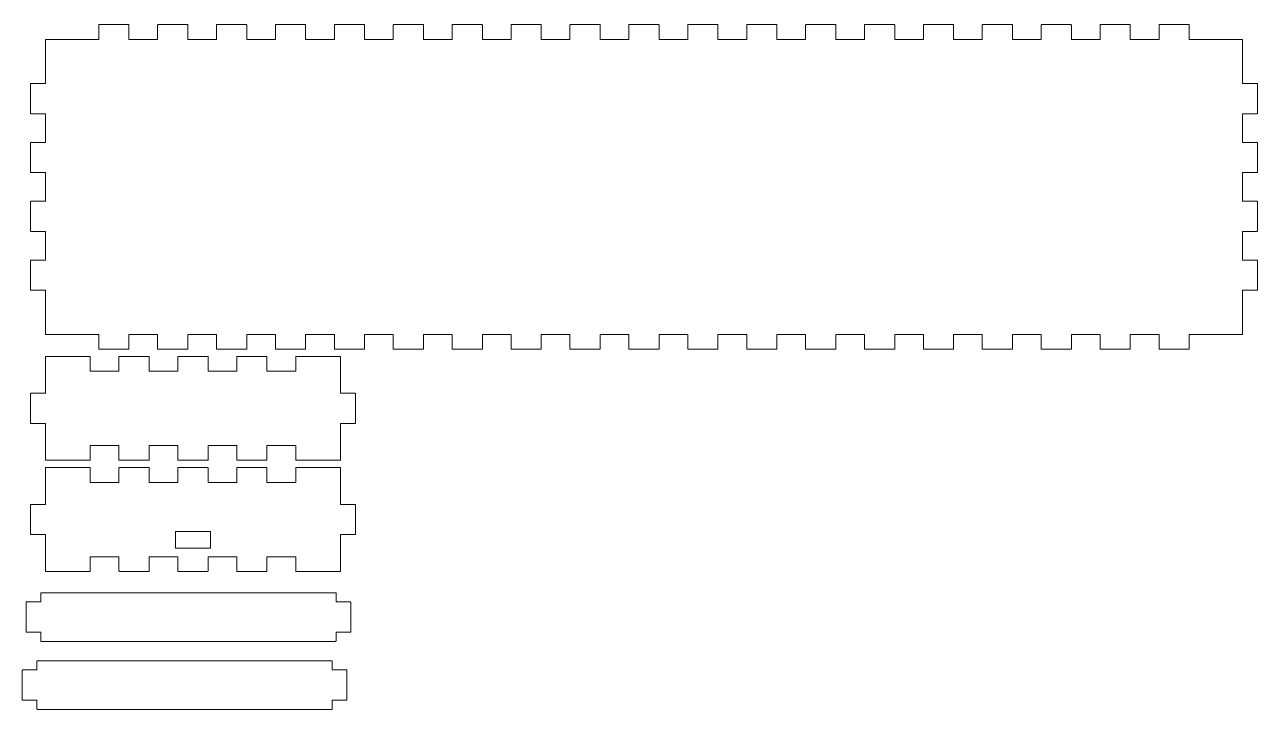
# Model space of a CAD drawing. Header units: millimetres. Extents: x -255 to 416, y -368 to -182.
# Drawn here: x 80.8 to 415.6, y -367.8 to -181.7 of the extents above; entities that cross this region are included whole.
import ezdxf

# ---------------------------------------------------------------- set-up
doc = ezdxf.new("R2010")
doc.units = ezdxf.units.MM
doc.header["$MEASUREMENT"] = 0
doc.layers.add('Layer 1', color=7, linetype='Continuous')

msp = doc.modelspace()

# ---------------------------------------------------------------- linework, layer by layer
at = {"layer": 'Layer 1', "color": 250, "lineweight": 20}
msp.add_lwpolyline([(121.7468, -323.9654), (131.2468, -323.9654), (131.2468, -319.4654), (121.7468, -319.4654), (121.7468, -323.9654)], close=True, dxfattribs=at)
at = {"layer": 'Layer 1', "lineweight": 20}
for points, knots in [([(86.4968, -265.9154), (86.4968, -265.9154), (100.8968, -265.9154), (100.8968, -265.9154), (100.8968, -265.9154), (100.8968, -269.8154), (100.8968, -269.8154), (100.8968, -269.8704), (100.9418, -269.9154), (100.9968, -269.9154), (100.9968, -269.9154), (108.9968, -269.9154), (108.9968, -269.9154), (109.0518, -269.9154), (109.0968, -269.8704), (109.0968, -269.8154), (109.0968, -269.8154), (109.0968, -265.9154), (109.0968, -265.9154), (109.0968, -265.9154), (116.8968, -265.9154), (116.8968, -265.9154), (116.8968, -265.9154), (116.8968, -269.8154), (116.8968, -269.8154), (116.8968, -269.8704), (116.9418, -269.9154), (116.9968, -269.9154), (116.9968, -269.9154), (124.9968, -269.9154), (124.9968, -269.9154), (125.0518, -269.9154), (125.0968, -269.8704), (125.0968, -269.8154), (125.0968, -269.8154), (125.0968, -265.9154), (125.0968, -265.9154), (125.0968, -265.9154), (132.8968, -265.9154), (132.8968, -265.9154), (132.8968, -265.9154), (132.8968, -269.8154), (132.8968, -269.8154), (132.8968, -269.8704), (132.9418, -269.9154), (132.9968, -269.9154), (132.9968, -269.9154), (140.9968, -269.9154), (140.9968, -269.9154), (141.0518, -269.9154), (141.0968, -269.8704), (141.0968, -269.8154), (141.0968, -269.8154), (141.0968, -265.9154), (141.0968, -265.9154), (141.0968, -265.9154), (148.8968, -265.9154), (148.8968, -265.9154), (148.8968, -265.9154), (148.8968, -269.8154), (148.8968, -269.8154), (148.8968, -269.8704), (148.9418, -269.9154), (148.9968, -269.9154), (148.9968, -269.9154), (156.9968, -269.9154), (156.9968, -269.9154), (157.0518, -269.9154), (157.0968, -269.8704), (157.0968, -269.8154), (157.0968, -269.8154), (157.0968, -265.9154), (157.0968, -265.9154), (157.0968, -265.9154), (164.8968, -265.9154), (164.8968, -265.9154), (164.8968, -265.9154), (164.8968, -269.8154), (164.8968, -269.8154), (164.8968, -269.8704), (164.9418, -269.9154), (164.9968, -269.9154), (164.9968, -269.9154), (172.9968, -269.9154), (172.9968, -269.9154), (173.0518, -269.9154), (173.0968, -269.8704), (173.0968, -269.8154), (173.0968, -269.8154), (173.0968, -265.9154), (173.0968, -265.9154), (173.0968, -265.9154), (180.8968, -265.9154), (180.8968, -265.9154), (180.8968, -265.9154), (180.8968, -269.8154), (180.8968, -269.8154), (180.8968, -269.8704), (180.9418, -269.9154), (180.9968, -269.9154), (180.9968, -269.9154), (188.9968, -269.9154), (188.9968, -269.9154), (189.0518, -269.9154), (189.0968, -269.8704), (189.0968, -269.8154), (189.0968, -269.8154), (189.0968, -265.9154), (189.0968, -265.9154), (189.0968, -265.9154), (196.8968, -265.9154), (196.8968, -265.9154), (196.8968, -265.9154), (196.8968, -269.8154), (196.8968, -269.8154), (196.8968, -269.8704), (196.9418, -269.9154), (196.9968, -269.9154), (196.9968, -269.9154), (204.9968, -269.9154), (204.9968, -269.9154), (205.0518, -269.9154), (205.0968, -269.8704), (205.0968, -269.8154), (205.0968, -269.8154), (205.0968, -265.9154), (205.0968, -265.9154), (205.0968, -265.9154), (212.8968, -265.9154), (212.8968, -265.9154), (212.8968, -265.9154), (212.8968, -269.8154), (212.8968, -269.8154), (212.8968, -269.8704), (212.9418, -269.9154), (212.9968, -269.9154), (212.9968, -269.9154), (220.9968, -269.9154), (220.9968, -269.9154), (221.0518, -269.9154), (221.0968, -269.8704), (221.0968, -269.8154), (221.0968, -269.8154), (221.0968, -265.9154), (221.0968, -265.9154), (221.0968, -265.9154), (228.8968, -265.9154), (228.8968, -265.9154), (228.8968, -265.9154), (228.8968, -269.8154), (228.8968, -269.8154), (228.8968, -269.8704), (228.9418, -269.9154), (228.9968, -269.9154), (228.9968, -269.9154), (236.9968, -269.9154), (236.9968, -269.9154), (237.0518, -269.9154), (237.0968, -269.8704), (237.0968, -269.8154), (237.0968, -269.8154), (237.0968, -265.9154), (237.0968, -265.9154), (237.0968, -265.9154), (244.8968, -265.9154), (244.8968, -265.9154), (244.8968, -265.9154), (244.8968, -269.8154), (244.8968, -269.8154), (244.8968, -269.8704), (244.9418, -269.9154), (244.9968, -269.9154), (244.9968, -269.9154), (252.9968, -269.9154), (252.9968, -269.9154), (253.0518, -269.9154), (253.0968, -269.8704), (253.0968, -269.8154), (253.0968, -269.8154), (253.0968, -265.9154), (253.0968, -265.9154), (253.0968, -265.9154), (260.8968, -265.9154), (260.8968, -265.9154), (260.8968, -265.9154), (260.8968, -269.8154), (260.8968, -269.8154), (260.8968, -269.8704), (260.9418, -269.9154), (260.9968, -269.9154), (260.9968, -269.9154), (268.9968, -269.9154), (268.9968, -269.9154), (269.0518, -269.9154), (269.0968, -269.8704), (269.0968, -269.8154), (269.0968, -269.8154), (269.0968, -265.9154), (269.0968, -265.9154), (269.0968, -265.9154), (276.8968, -265.9154), (276.8968, -265.9154), (276.8968, -265.9154), (276.8968, -269.8154), (276.8968, -269.8154), (276.8968, -269.8704), (276.9418, -269.9154), (276.9968, -269.9154), (276.9968, -269.9154), (284.9968, -269.9154), (284.9968, -269.9154), (285.0518, -269.9154), (285.0968, -269.8704), (285.0968, -269.8154), (285.0968, -269.8154), (285.0968, -265.9154), (285.0968, -265.9154), (285.0968, -265.9154), (292.8968, -265.9154), (292.8968, -265.9154), (292.8968, -265.9154), (292.8968, -269.8154), (292.8968, -269.8154), (292.8968, -269.8704), (292.9418, -269.9154), (292.9968, -269.9154), (292.9968, -269.9154), (300.9968, -269.9154), (300.9968, -269.9154), (301.0518, -269.9154), (301.0968, -269.8704), (301.0968, -269.8154), (301.0968, -269.8154), (301.0968, -265.9154), (301.0968, -265.9154), (301.0968, -265.9154), (308.8968, -265.9154), (308.8968, -265.9154), (308.8968, -265.9154), (308.8968, -269.8154), (308.8968, -269.8154), (308.8968, -269.8704), (308.9418, -269.9154), (308.9968, -269.9154), (308.9968, -269.9154), (316.9968, -269.9154), (316.9968, -269.9154), (317.0518, -269.9154), (317.0968, -269.8704), (317.0968, -269.8154), (317.0968, -269.8154), (317.0968, -265.9154), (317.0968, -265.9154), (317.0968, -265.9154), (324.8968, -265.9154), (324.8968, -265.9154), (324.8968, -265.9154), (324.8968, -269.8154), (324.8968, -269.8154), (324.8968, -269.8704), (324.9418, -269.9154), (324.9968, -269.9154), (324.9968, -269.9154), (332.9968, -269.9154), (332.9968, -269.9154), (333.0518, -269.9154), (333.0968, -269.8704), (333.0968, -269.8154), (333.0968, -269.8154), (333.0968, -265.9154), (333.0968, -265.9154), (333.0968, -265.9154), (340.8968, -265.9154), (340.8968, -265.9154), (340.8968, -265.9154), (340.8968, -269.8154), (340.8968, -269.8154), (340.8968, -269.8704), (340.9418, -269.9154), (340.9968, -269.9154), (340.9968, -269.9154), (348.9968, -269.9154), (348.9968, -269.9154), (349.0518, -269.9154), (349.0968, -269.8704), (349.0968, -269.8154), (349.0968, -269.8154), (349.0968, -265.9154), (349.0968, -265.9154), (349.0968, -265.9154), (356.8968, -265.9154), (356.8968, -265.9154), (356.8968, -265.9154), (356.8968, -269.8154), (356.8968, -269.8154), (356.8968, -269.8704), (356.9418, -269.9154), (356.9968, -269.9154), (356.9968, -269.9154), (364.9968, -269.9154), (364.9968, -269.9154), (365.0518, -269.9154), (365.0968, -269.8704), (365.0968, -269.8154), (365.0968, -269.8154), (365.0968, -265.9154), (365.0968, -265.9154), (365.0968, -265.9154), (372.8968, -265.9154), (372.8968, -265.9154), (372.8968, -265.9154), (372.8968, -269.8154), (372.8968, -269.8154), (372.8968, -269.8704), (372.9418, -269.9154), (372.9968, -269.9154), (372.9968, -269.9154), (380.9968, -269.9154), (380.9968, -269.9154), (381.0518, -269.9154), (381.0968, -269.8704), (381.0968, -269.8154), (381.0968, -269.8154), (381.0968, -265.9154), (381.0968, -265.9154), (381.0968, -265.9154), (388.8968, -265.9154), (388.8968, -265.9154), (388.8968, -265.9154), (388.8968, -269.8154), (388.8968, -269.8154), (388.8968, -269.8704), (388.9418, -269.9154), (388.9968, -269.9154), (388.9968, -269.9154), (396.9968, -269.9154), (396.9968, -269.9154), (397.0518, -269.9154), (397.0968, -269.8704), (397.0968, -269.8154), (397.0968, -269.8154), (397.0968, -265.9154), (397.0968, -265.9154), (397.0968, -265.9154), (411.4968, -265.9154), (411.4968, -265.9154), (411.5518, -265.9154), (411.5968, -265.8704), (411.5968, -265.8154), (411.5968, -265.8154), (411.5968, -253.9154), (411.5968, -253.9154), (411.5968, -253.9154), (415.4968, -253.9154), (415.4968, -253.9154), (415.5518, -253.9154), (415.5968, -253.8704), (415.5968, -253.8154), (415.5968, -253.8154), (415.5968, -245.8154), (415.5968, -245.8154), (415.5968, -245.7604), (415.5518, -245.7154), (415.4968, -245.7154), (415.4968, -245.7154), (411.5968, -245.7154), (411.5968, -245.7154), (411.5968, -245.7154), (411.5968, -237.9154), (411.5968, -237.9154), (411.5968, -237.9154), (415.4968, -237.9154), (415.4968, -237.9154), (415.5518, -237.9154), (415.5968, -237.8704), (415.5968, -237.8154), (415.5968, -237.8154), (415.5968, -229.8154), (415.5968, -229.8154), (415.5968, -229.7604), (415.5518, -229.7154), (415.4968, -229.7154), (415.4968, -229.7154), (411.5968, -229.7154), (411.5968, -229.7154), (411.5968, -229.7154), (411.5968, -221.9154), (411.5968, -221.9154), (411.5968, -221.9154), (415.4968, -221.9154), (415.4968, -221.9154), (415.5518, -221.9154), (415.5968, -221.8704), (415.5968, -221.8154), (415.5968, -221.8154), (415.5968, -213.8154), (415.5968, -213.8154), (415.5968, -213.7604), (415.5518, -213.7154), (415.4968, -213.7154), (415.4968, -213.7154), (411.5968, -213.7154), (411.5968, -213.7154), (411.5968, -213.7154), (411.5968, -205.9154), (411.5968, -205.9154), (411.5968, -205.9154), (415.4968, -205.9154), (415.4968, -205.9154), (415.5518, -205.9154), (415.5968, -205.8704), (415.5968, -205.8154), (415.5968, -205.8154), (415.5968, -197.8154), (415.5968, -197.8154), (415.5968, -197.7604), (415.5518, -197.7154), (415.4968, -197.7154), (415.4968, -197.7154), (411.5968, -197.7154), (411.5968, -197.7154), (411.5968, -197.7154), (411.5968, -185.8154), (411.5968, -185.8154), (411.5968, -185.7604), (411.5518, -185.7154), (411.4968, -185.7154), (411.4968, -185.7154), (397.0968, -185.7154), (397.0968, -185.7154), (397.0968, -185.7154), (397.0968, -181.8154), (397.0968, -181.8154), (397.0968, -181.7604), (397.0518, -181.7154), (396.9968, -181.7154), (396.9968, -181.7154), (388.9968, -181.7154), (388.9968, -181.7154), (388.9418, -181.7154), (388.8968, -181.7604), (388.8968, -181.8154), (388.8968, -181.8154), (388.8968, -185.7154), (388.8968, -185.7154), (388.8968, -185.7154), (381.0968, -185.7154), (381.0968, -185.7154), (381.0968, -185.7154), (381.0968, -181.8154), (381.0968, -181.8154), (381.0968, -181.7604), (381.0518, -181.7154), (380.9968, -181.7154), (380.9968, -181.7154), (372.9968, -181.7154), (372.9968, -181.7154), (372.9418, -181.7154), (372.8968, -181.7604), (372.8968, -181.8154), (372.8968, -181.8154), (372.8968, -185.7154), (372.8968, -185.7154), (372.8968, -185.7154), (365.0968, -185.7154), (365.0968, -185.7154), (365.0968, -185.7154), (365.0968, -181.8154), (365.0968, -181.8154), (365.0968, -181.7604), (365.0518, -181.7154), (364.9968, -181.7154), (364.9968, -181.7154), (356.9968, -181.7154), (356.9968, -181.7154), (356.9418, -181.7154), (356.8968, -181.7604), (356.8968, -181.8154), (356.8968, -181.8154), (356.8968, -185.7154), (356.8968, -185.7154), (356.8968, -185.7154), (349.0968, -185.7154), (349.0968, -185.7154), (349.0968, -185.7154), (349.0968, -181.8154), (349.0968, -181.8154), (349.0968, -181.7604), (349.0518, -181.7154), (348.9968, -181.7154), (348.9968, -181.7154), (340.9968, -181.7154), (340.9968, -181.7154), (340.9418, -181.7154), (340.8968, -181.7604), (340.8968, -181.8154), (340.8968, -181.8154), (340.8968, -185.7154), (340.8968, -185.7154), (340.8968, -185.7154), (333.0968, -185.7154), (333.0968, -185.7154), (333.0968, -185.7154), (333.0968, -181.8154), (333.0968, -181.8154), (333.0968, -181.7604), (333.0518, -181.7154), (332.9968, -181.7154), (332.9968, -181.7154), (324.9968, -181.7154), (324.9968, -181.7154), (324.9418, -181.7154), (324.8968, -181.7604), (324.8968, -181.8154), (324.8968, -181.8154), (324.8968, -185.7154), (324.8968, -185.7154), (324.8968, -185.7154), (317.0968, -185.7154), (317.0968, -185.7154), (317.0968, -185.7154), (317.0968, -181.8154), (317.0968, -181.8154), (317.0968, -181.7604), (317.0518, -181.7154), (316.9968, -181.7154), (316.9968, -181.7154), (308.9968, -181.7154), (308.9968, -181.7154), (308.9418, -181.7154), (308.8968, -181.7604), (308.8968, -181.8154), (308.8968, -181.8154), (308.8968, -185.7154), (308.8968, -185.7154), (308.8968, -185.7154), (301.0968, -185.7154), (301.0968, -185.7154), (301.0968, -185.7154), (301.0968, -181.8154), (301.0968, -181.8154), (301.0968, -181.7604), (301.0518, -181.7154), (300.9968, -181.7154), (300.9968, -181.7154), (292.9968, -181.7154), (292.9968, -181.7154), (292.9418, -181.7154), (292.8968, -181.7604), (292.8968, -181.8154), (292.8968, -181.8154), (292.8968, -185.7154), (292.8968, -185.7154), (292.8968, -185.7154), (285.0968, -185.7154), (285.0968, -185.7154), (285.0968, -185.7154), (285.0968, -181.8154), (285.0968, -181.8154), (285.0968, -181.7604), (285.0518, -181.7154), (284.9968, -181.7154), (284.9968, -181.7154), (276.9968, -181.7154), (276.9968, -181.7154), (276.9418, -181.7154), (276.8968, -181.7604), (276.8968, -181.8154), (276.8968, -181.8154), (276.8968, -185.7154), (276.8968, -185.7154), (276.8968, -185.7154), (269.0968, -185.7154), (269.0968, -185.7154), (269.0968, -185.7154), (269.0968, -181.8154), (269.0968, -181.8154), (269.0968, -181.7604), (269.0518, -181.7154), (268.9968, -181.7154), (268.9968, -181.7154), (260.9968, -181.7154), (260.9968, -181.7154), (260.9418, -181.7154), (260.8968, -181.7604), (260.8968, -181.8154), (260.8968, -181.8154), (260.8968, -185.7154), (260.8968, -185.7154), (260.8968, -185.7154), (253.0968, -185.7154), (253.0968, -185.7154), (253.0968, -185.7154), (253.0968, -181.8154), (253.0968, -181.8154), (253.0968, -181.7604), (253.0518, -181.7154), (252.9968, -181.7154), (252.9968, -181.7154), (244.9968, -181.7154), (244.9968, -181.7154), (244.9418, -181.7154), (244.8968, -181.7604), (244.8968, -181.8154), (244.8968, -181.8154), (244.8968, -185.7154), (244.8968, -185.7154), (244.8968, -185.7154), (237.0968, -185.7154), (237.0968, -185.7154), (237.0968, -185.7154), (237.0968, -181.8154), (237.0968, -181.8154), (237.0968, -181.7604), (237.0518, -181.7154), (236.9968, -181.7154), (236.9968, -181.7154), (228.9968, -181.7154), (228.9968, -181.7154), (228.9418, -181.7154), (228.8968, -181.7604), (228.8968, -181.8154), (228.8968, -181.8154), (228.8968, -185.7154), (228.8968, -185.7154), (228.8968, -185.7154), (221.0968, -185.7154), (221.0968, -185.7154), (221.0968, -185.7154), (221.0968, -181.8154), (221.0968, -181.8154), (221.0968, -181.7604), (221.0518, -181.7154), (220.9968, -181.7154), (220.9968, -181.7154), (212.9968, -181.7154), (212.9968, -181.7154), (212.9418, -181.7154), (212.8968, -181.7604), (212.8968, -181.8154), (212.8968, -181.8154), (212.8968, -185.7154), (212.8968, -185.7154), (212.8968, -185.7154), (205.0968, -185.7154), (205.0968, -185.7154), (205.0968, -185.7154), (205.0968, -181.8154), (205.0968, -181.8154), (205.0968, -181.7604), (205.0518, -181.7154), (204.9968, -181.7154), (204.9968, -181.7154), (196.9968, -181.7154), (196.9968, -181.7154), (196.9418, -181.7154), (196.8968, -181.7604), (196.8968, -181.8154), (196.8968, -181.8154), (196.8968, -185.7154), (196.8968, -185.7154), (196.8968, -185.7154), (189.0968, -185.7154), (189.0968, -185.7154), (189.0968, -185.7154), (189.0968, -181.8154), (189.0968, -181.8154), (189.0968, -181.7604), (189.0518, -181.7154), (188.9968, -181.7154), (188.9968, -181.7154), (180.9968, -181.7154), (180.9968, -181.7154), (180.9418, -181.7154), (180.8968, -181.7604), (180.8968, -181.8154), (180.8968, -181.8154), (180.8968, -185.7154), (180.8968, -185.7154), (180.8968, -185.7154), (173.0968, -185.7154), (173.0968, -185.7154), (173.0968, -185.7154), (173.0968, -181.8154), (173.0968, -181.8154), (173.0968, -181.7604), (173.0518, -181.7154), (172.9968, -181.7154), (172.9968, -181.7154), (164.9968, -181.7154), (164.9968, -181.7154), (164.9418, -181.7154), (164.8968, -181.7604), (164.8968, -181.8154), (164.8968, -181.8154), (164.8968, -185.7154), (164.8968, -185.7154), (164.8968, -185.7154), (157.0968, -185.7154), (157.0968, -185.7154), (157.0968, -185.7154), (157.0968, -181.8154), (157.0968, -181.8154), (157.0968, -181.7604), (157.0518, -181.7154), (156.9968, -181.7154), (156.9968, -181.7154), (148.9968, -181.7154), (148.9968, -181.7154), (148.9418, -181.7154), (148.8968, -181.7604), (148.8968, -181.8154), (148.8968, -181.8154), (148.8968, -185.7154), (148.8968, -185.7154), (148.8968, -185.7154), (141.0968, -185.7154), (141.0968, -185.7154), (141.0968, -185.7154), (141.0968, -181.8154), (141.0968, -181.8154), (141.0968, -181.7604), (141.0518, -181.7154), (140.9968, -181.7154), (140.9968, -181.7154), (132.9968, -181.7154), (132.9968, -181.7154), (132.9418, -181.7154), (132.8968, -181.7604), (132.8968, -181.8154), (132.8968, -181.8154), (132.8968, -185.7154), (132.8968, -185.7154), (132.8968, -185.7154), (125.0968, -185.7154), (125.0968, -185.7154), (125.0968, -185.7154), (125.0968, -181.8154), (125.0968, -181.8154), (125.0968, -181.7604), (125.0518, -181.7154), (124.9968, -181.7154), (124.9968, -181.7154), (116.9968, -181.7154), (116.9968, -181.7154), (116.9418, -181.7154), (116.8968, -181.7604), (116.8968, -181.8154), (116.8968, -181.8154), (116.8968, -185.7154), (116.8968, -185.7154), (116.8968, -185.7154), (109.0968, -185.7154), (109.0968, -185.7154), (109.0968, -185.7154), (109.0968, -181.8154), (109.0968, -181.8154), (109.0968, -181.7604), (109.0518, -181.7154), (108.9968, -181.7154), (108.9968, -181.7154), (100.9968, -181.7154), (100.9968, -181.7154), (100.9418, -181.7154), (100.8968, -181.7604), (100.8968, -181.8154), (100.8968, -181.8154), (100.8968, -185.7154), (100.8968, -185.7154), (100.8968, -185.7154), (86.4968, -185.7154), (86.4968, -185.7154), (86.4418, -185.7154), (86.3968, -185.7604), (86.3968, -185.8154), (86.3968, -185.8154), (86.3968, -197.7154), (86.3968, -197.7154), (86.3968, -197.7154), (82.4968, -197.7154), (82.4968, -197.7154), (82.4418, -197.7154), (82.3968, -197.7604), (82.3968, -197.8154), (82.3968, -197.8154), (82.3968, -205.8154), (82.3968, -205.8154), (82.3968, -205.8704), (82.4418, -205.9154), (82.4968, -205.9154), (82.4968, -205.9154), (86.3968, -205.9154), (86.3968, -205.9154), (86.3968, -205.9154), (86.3968, -213.7154), (86.3968, -213.7154), (86.3968, -213.7154), (82.4968, -213.7154), (82.4968, -213.7154), (82.4418, -213.7154), (82.3968, -213.7604), (82.3968, -213.8154), (82.3968, -213.8154), (82.3968, -221.8154), (82.3968, -221.8154), (82.3968, -221.8704), (82.4418, -221.9154), (82.4968, -221.9154), (82.4968, -221.9154), (86.3968, -221.9154), (86.3968, -221.9154), (86.3968, -221.9154), (86.3968, -229.7154), (86.3968, -229.7154), (86.3968, -229.7154), (82.4968, -229.7154), (82.4968, -229.7154), (82.4418, -229.7154), (82.3968, -229.7604), (82.3968, -229.8154), (82.3968, -229.8154), (82.3968, -237.8154), (82.3968, -237.8154), (82.3968, -237.8704), (82.4418, -237.9154), (82.4968, -237.9154), (82.4968, -237.9154), (86.3968, -237.9154), (86.3968, -237.9154), (86.3968, -237.9154), (86.3968, -245.7154), (86.3968, -245.7154), (86.3968, -245.7154), (82.4968, -245.7154), (82.4968, -245.7154), (82.4418, -245.7154), (82.3968, -245.7604), (82.3968, -245.8154), (82.3968, -245.8154), (82.3968, -253.8154), (82.3968, -253.8154), (82.3968, -253.8704), (82.4418, -253.9154), (82.4968, -253.9154), (82.4968, -253.9154), (86.3968, -253.9154), (86.3968, -253.9154), (86.3968, -253.9154), (86.3968, -265.8154), (86.3968, -265.8154), (86.3968, -265.8704), (86.4418, -265.9154), (86.4968, -265.9154)], [0, 0, 0, 0, 0.00352113, 0.00352113, 0.00352113, 0.00704225, 0.00704225, 0.00704225, 0.01056338, 0.01056338, 0.01056338, 0.01408451, 0.01408451, 0.01408451, 0.01760563, 0.01760563, 0.01760563, 0.02112676, 0.02112676, 0.02112676, 0.02464789, 0.02464789, 0.02464789, 0.02816901, 0.02816901, 0.02816901, 0.03169014, 0.03169014, 0.03169014, 0.03521127, 0.03521127, 0.03521127, 0.03873239, 0.03873239, 0.03873239, 0.04225352, 0.04225352, 0.04225352, 0.04577465, 0.04577465, 0.04577465, 0.04929577, 0.04929577, 0.04929577, 0.0528169, 0.0528169, 0.0528169, 0.05633803, 0.05633803, 0.05633803, 0.05985915, 0.05985915, 0.05985915, 0.06338028, 0.06338028, 0.06338028, 0.06690141, 0.06690141, 0.06690141, 0.07042254, 0.07042254, 0.07042254, 0.07394366, 0.07394366, 0.07394366, 0.07746479, 0.07746479, 0.07746479, 0.08098592, 0.08098592, 0.08098592, 0.08450704, 0.08450704, 0.08450704, 0.08802817, 0.08802817, 0.08802817, 0.0915493, 0.0915493, 0.0915493, 0.09507042, 0.09507042, 0.09507042, 0.09859155, 0.09859155, 0.09859155, 0.10211268, 0.10211268, 0.10211268, 0.1056338, 0.1056338, 0.1056338, 0.10915493, 0.10915493, 0.10915493, 0.11267606, 0.11267606, 0.11267606, 0.11619718, 0.11619718, 0.11619718, 0.11971831, 0.11971831, 0.11971831, 0.12323944, 0.12323944, 0.12323944, 0.12676056, 0.12676056, 0.12676056, 0.13028169, 0.13028169, 0.13028169, 0.13380282, 0.13380282, 0.13380282, 0.13732394, 0.13732394, 0.13732394, 0.14084507, 0.14084507, 0.14084507, 0.1443662, 0.1443662, 0.1443662, 0.14788732, 0.14788732, 0.14788732, 0.15140845, 0.15140845, 0.15140845, 0.15492958, 0.15492958, 0.15492958, 0.1584507, 0.1584507, 0.1584507, 0.16197183, 0.16197183, 0.16197183, 0.16549296, 0.16549296, 0.16549296, 0.16901408, 0.16901408, 0.16901408, 0.17253521, 0.17253521, 0.17253521, 0.17605634, 0.17605634, 0.17605634, 0.17957746, 0.17957746, 0.17957746, 0.18309859, 0.18309859, 0.18309859, 0.18661972, 0.18661972, 0.18661972, 0.19014085, 0.19014085, 0.19014085, 0.19366197, 0.19366197, 0.19366197, 0.1971831, 0.1971831, 0.1971831, 0.20070423, 0.20070423, 0.20070423, 0.20422535, 0.20422535, 0.20422535, 0.20774648, 0.20774648, 0.20774648, 0.21126761, 0.21126761, 0.21126761, 0.21478873, 0.21478873, 0.21478873, 0.21830986, 0.21830986, 0.21830986, 0.22183099, 0.22183099, 0.22183099, 0.22535211, 0.22535211, 0.22535211, 0.22887324, 0.22887324, 0.22887324, 0.23239437, 0.23239437, 0.23239437, 0.23591549, 0.23591549, 0.23591549, 0.23943662, 0.23943662, 0.23943662, 0.24295775, 0.24295775, 0.24295775, 0.24647887, 0.24647887, 0.24647887, 0.25, 0.25, 0.25, 0.25352113, 0.25352113, 0.25352113, 0.25704225, 0.25704225, 0.25704225, 0.26056338, 0.26056338, 0.26056338, 0.26408451, 0.26408451, 0.26408451, 0.26760563, 0.26760563, 0.26760563, 0.27112676, 0.27112676, 0.27112676, 0.27464789, 0.27464789, 0.27464789, 0.27816901, 0.27816901, 0.27816901, 0.28169014, 0.28169014, 0.28169014, 0.28521127, 0.28521127, 0.28521127, 0.28873239, 0.28873239, 0.28873239, 0.29225352, 0.29225352, 0.29225352, 0.29577465, 0.29577465, 0.29577465, 0.29929577, 0.29929577, 0.29929577, 0.3028169, 0.3028169, 0.3028169, 0.30633803, 0.30633803, 0.30633803, 0.30985915, 0.30985915, 0.30985915, 0.31338028, 0.31338028, 0.31338028, 0.31690141, 0.31690141, 0.31690141, 0.32042254, 0.32042254, 0.32042254, 0.32394366, 0.32394366, 0.32394366, 0.32746479, 0.32746479, 0.32746479, 0.33098592, 0.33098592, 0.33098592, 0.33450704, 0.33450704, 0.33450704, 0.33802817, 0.33802817, 0.33802817, 0.3415493, 0.3415493, 0.3415493, 0.34507042, 0.34507042, 0.34507042, 0.34859155, 0.34859155, 0.34859155, 0.35211268, 0.35211268, 0.35211268, 0.3556338, 0.3556338, 0.3556338, 0.35915493, 0.35915493, 0.35915493, 0.36267606, 0.36267606, 0.36267606, 0.36619718, 0.36619718, 0.36619718, 0.36971831, 0.36971831, 0.36971831, 0.37323944, 0.37323944, 0.37323944, 0.37676056, 0.37676056, 0.37676056, 0.38028169, 0.38028169, 0.38028169, 0.38380282, 0.38380282, 0.38380282, 0.38732394, 0.38732394, 0.38732394, 0.39084507, 0.39084507, 0.39084507, 0.3943662, 0.3943662, 0.3943662, 0.39788732, 0.39788732, 0.39788732, 0.40140845, 0.40140845, 0.40140845, 0.40492958, 0.40492958, 0.40492958, 0.4084507, 0.4084507, 0.4084507, 0.41197183, 0.41197183, 0.41197183, 0.41549296, 0.41549296, 0.41549296, 0.41901408, 0.41901408, 0.41901408, 0.42253521, 0.42253521, 0.42253521, 0.42605634, 0.42605634, 0.42605634, 0.42957746, 0.42957746, 0.42957746, 0.43309859, 0.43309859, 0.43309859, 0.43661972, 0.43661972, 0.43661972, 0.44014085, 0.44014085, 0.44014085, 0.44366197, 0.44366197, 0.44366197, 0.4471831, 0.4471831, 0.4471831, 0.45070423, 0.45070423, 0.45070423, 0.45422535, 0.45422535, 0.45422535, 0.45774648, 0.45774648, 0.45774648, 0.46126761, 0.46126761, 0.46126761, 0.46478873, 0.46478873, 0.46478873, 0.46830986, 0.46830986, 0.46830986, 0.47183099, 0.47183099, 0.47183099, 0.47535211, 0.47535211, 0.47535211, 0.47887324, 0.47887324, 0.47887324, 0.48239437, 0.48239437, 0.48239437, 0.48591549, 0.48591549, 0.48591549, 0.48943662, 0.48943662, 0.48943662, 0.49295775, 0.49295775, 0.49295775, 0.49647887, 0.49647887, 0.49647887, 0.5, 0.5, 0.5, 0.50352113, 0.50352113, 0.50352113, 0.50704225, 0.50704225, 0.50704225, 0.51056338, 0.51056338, 0.51056338, 0.51408451, 0.51408451, 0.51408451, 0.51760563, 0.51760563, 0.51760563, 0.52112676, 0.52112676, 0.52112676, 0.52464789, 0.52464789, 0.52464789, 0.52816901, 0.52816901, 0.52816901, 0.53169014, 0.53169014, 0.53169014, 0.53521127, 0.53521127, 0.53521127, 0.53873239, 0.53873239, 0.53873239, 0.54225352, 0.54225352, 0.54225352, 0.54577465, 0.54577465, 0.54577465, 0.54929577, 0.54929577, 0.54929577, 0.5528169, 0.5528169, 0.5528169, 0.55633803, 0.55633803, 0.55633803, 0.55985915, 0.55985915, 0.55985915, 0.56338028, 0.56338028, 0.56338028, 0.56690141, 0.56690141, 0.56690141, 0.57042254, 0.57042254, 0.57042254, 0.57394366, 0.57394366, 0.57394366, 0.57746479, 0.57746479, 0.57746479, 0.58098592, 0.58098592, 0.58098592, 0.58450704, 0.58450704, 0.58450704, 0.58802817, 0.58802817, 0.58802817, 0.5915493, 0.5915493, 0.5915493, 0.59507042, 0.59507042, 0.59507042, 0.59859155, 0.59859155, 0.59859155, 0.60211268, 0.60211268, 0.60211268, 0.6056338, 0.6056338, 0.6056338, 0.60915493, 0.60915493, 0.60915493, 0.61267606, 0.61267606, 0.61267606, 0.61619718, 0.61619718, 0.61619718, 0.61971831, 0.61971831, 0.61971831, 0.62323944, 0.62323944, 0.62323944, 0.62676056, 0.62676056, 0.62676056, 0.63028169, 0.63028169, 0.63028169, 0.63380282, 0.63380282, 0.63380282, 0.63732394, 0.63732394, 0.63732394, 0.64084507, 0.64084507, 0.64084507, 0.6443662, 0.6443662, 0.6443662, 0.64788732, 0.64788732, 0.64788732, 0.65140845, 0.65140845, 0.65140845, 0.65492958, 0.65492958, 0.65492958, 0.6584507, 0.6584507, 0.6584507, 0.66197183, 0.66197183, 0.66197183, 0.66549296, 0.66549296, 0.66549296, 0.66901408, 0.66901408, 0.66901408, 0.67253521, 0.67253521, 0.67253521, 0.67605634, 0.67605634, 0.67605634, 0.67957746, 0.67957746, 0.67957746, 0.68309859, 0.68309859, 0.68309859, 0.68661972, 0.68661972, 0.68661972, 0.69014085, 0.69014085, 0.69014085, 0.69366197, 0.69366197, 0.69366197, 0.6971831, 0.6971831, 0.6971831, 0.70070423, 0.70070423, 0.70070423, 0.70422535, 0.70422535, 0.70422535, 0.70774648, 0.70774648, 0.70774648, 0.71126761, 0.71126761, 0.71126761, 0.71478873, 0.71478873, 0.71478873, 0.71830986, 0.71830986, 0.71830986, 0.72183099, 0.72183099, 0.72183099, 0.72535211, 0.72535211, 0.72535211, 0.72887324, 0.72887324, 0.72887324, 0.73239437, 0.73239437, 0.73239437, 0.73591549, 0.73591549, 0.73591549, 0.73943662, 0.73943662, 0.73943662, 0.74295775, 0.74295775, 0.74295775, 0.74647887, 0.74647887, 0.74647887, 0.75, 0.75, 0.75, 0.75352113, 0.75352113, 0.75352113, 0.75704225, 0.75704225, 0.75704225, 0.76056338, 0.76056338, 0.76056338, 0.76408451, 0.76408451, 0.76408451, 0.76760563, 0.76760563, 0.76760563, 0.77112676, 0.77112676, 0.77112676, 0.77464789, 0.77464789, 0.77464789, 0.77816901, 0.77816901, 0.77816901, 0.78169014, 0.78169014, 0.78169014, 0.78521127, 0.78521127, 0.78521127, 0.78873239, 0.78873239, 0.78873239, 0.79225352, 0.79225352, 0.79225352, 0.79577465, 0.79577465, 0.79577465, 0.79929577, 0.79929577, 0.79929577, 0.8028169, 0.8028169, 0.8028169, 0.80633803, 0.80633803, 0.80633803, 0.80985915, 0.80985915, 0.80985915, 0.81338028, 0.81338028, 0.81338028, 0.81690141, 0.81690141, 0.81690141, 0.82042254, 0.82042254, 0.82042254, 0.82394366, 0.82394366, 0.82394366, 0.82746479, 0.82746479, 0.82746479, 0.83098592, 0.83098592, 0.83098592, 0.83450704, 0.83450704, 0.83450704, 0.83802817, 0.83802817, 0.83802817, 0.8415493, 0.8415493, 0.8415493, 0.84507042, 0.84507042, 0.84507042, 0.84859155, 0.84859155, 0.84859155, 0.85211268, 0.85211268, 0.85211268, 0.8556338, 0.8556338, 0.8556338, 0.85915493, 0.85915493, 0.85915493, 0.86267606, 0.86267606, 0.86267606, 0.86619718, 0.86619718, 0.86619718, 0.86971831, 0.86971831, 0.86971831, 0.87323944, 0.87323944, 0.87323944, 0.87676056, 0.87676056, 0.87676056, 0.88028169, 0.88028169, 0.88028169, 0.88380282, 0.88380282, 0.88380282, 0.88732394, 0.88732394, 0.88732394, 0.89084507, 0.89084507, 0.89084507, 0.8943662, 0.8943662, 0.8943662, 0.89788732, 0.89788732, 0.89788732, 0.90140845, 0.90140845, 0.90140845, 0.90492958, 0.90492958, 0.90492958, 0.9084507, 0.9084507, 0.9084507, 0.91197183, 0.91197183, 0.91197183, 0.91549296, 0.91549296, 0.91549296, 0.91901408, 0.91901408, 0.91901408, 0.92253521, 0.92253521, 0.92253521, 0.92605634, 0.92605634, 0.92605634, 0.92957746, 0.92957746, 0.92957746, 0.93309859, 0.93309859, 0.93309859, 0.93661972, 0.93661972, 0.93661972, 0.94014085, 0.94014085, 0.94014085, 0.94366197, 0.94366197, 0.94366197, 0.9471831, 0.9471831, 0.9471831, 0.95070423, 0.95070423, 0.95070423, 0.95422535, 0.95422535, 0.95422535, 0.95774648, 0.95774648, 0.95774648, 0.96126761, 0.96126761, 0.96126761, 0.96478873, 0.96478873, 0.96478873, 0.96830986, 0.96830986, 0.96830986, 0.97183099, 0.97183099, 0.97183099, 0.97535211, 0.97535211, 0.97535211, 0.97887324, 0.97887324, 0.97887324, 0.98239437, 0.98239437, 0.98239437, 0.98591549, 0.98591549, 0.98591549, 0.98943662, 0.98943662, 0.98943662, 0.99295775, 0.99295775, 0.99295775, 0.99647887, 0.99647887, 0.99647887, 1, 1, 1, 1]), ([(86.4968, -300.1154), (86.4968, -300.1154), (98.4968, -300.1154), (98.4968, -300.1154), (98.5518, -300.1154), (98.5968, -300.0704), (98.5968, -300.0154), (98.5968, -300.0154), (98.5968, -296.1154), (98.5968, -296.1154), (98.5968, -296.1154), (106.3968, -296.1154), (106.3968, -296.1154), (106.3968, -296.1154), (106.3968, -300.0154), (106.3968, -300.0154), (106.3968, -300.0704), (106.4418, -300.1154), (106.4968, -300.1154), (106.4968, -300.1154), (114.4968, -300.1154), (114.4968, -300.1154), (114.5518, -300.1154), (114.5968, -300.0704), (114.5968, -300.0154), (114.5968, -300.0154), (114.5968, -296.1154), (114.5968, -296.1154), (114.5968, -296.1154), (122.3968, -296.1154), (122.3968, -296.1154), (122.3968, -296.1154), (122.3968, -300.0154), (122.3968, -300.0154), (122.3968, -300.0704), (122.4418, -300.1154), (122.4968, -300.1154), (122.4968, -300.1154), (130.4968, -300.1154), (130.4968, -300.1154), (130.5518, -300.1154), (130.5968, -300.0704), (130.5968, -300.0154), (130.5968, -300.0154), (130.5968, -296.1154), (130.5968, -296.1154), (130.5968, -296.1154), (138.3968, -296.1154), (138.3968, -296.1154), (138.3968, -296.1154), (138.3968, -300.0154), (138.3968, -300.0154), (138.3968, -300.0704), (138.4418, -300.1154), (138.4968, -300.1154), (138.4968, -300.1154), (146.4968, -300.1154), (146.4968, -300.1154), (146.5518, -300.1154), (146.5968, -300.0704), (146.5968, -300.0154), (146.5968, -300.0154), (146.5968, -296.1154), (146.5968, -296.1154), (146.5968, -296.1154), (154.3968, -296.1154), (154.3968, -296.1154), (154.3968, -296.1154), (154.3968, -300.0154), (154.3968, -300.0154), (154.3968, -300.0704), (154.4418, -300.1154), (154.4968, -300.1154), (154.4968, -300.1154), (166.4968, -300.1154), (166.4968, -300.1154), (166.5518, -300.1154), (166.5968, -300.0704), (166.5968, -300.0154), (166.5968, -300.0154), (166.5968, -296.0154), (166.5968, -296.0154), (166.5968, -296.0154), (166.5968, -290.1154), (166.5968, -290.1154), (166.5968, -290.1154), (170.4968, -290.1154), (170.4968, -290.1154), (170.5518, -290.1154), (170.5968, -290.0704), (170.5968, -290.0154), (170.5968, -290.0154), (170.5968, -282.0154), (170.5968, -282.0154), (170.5968, -281.9604), (170.5518, -281.9154), (170.4968, -281.9154), (170.4968, -281.9154), (166.5968, -281.9154), (166.5968, -281.9154), (166.5968, -281.9154), (166.5968, -276.0154), (166.5968, -276.0154), (166.5968, -276.0154), (166.5968, -272.0154), (166.5968, -272.0154), (166.5968, -271.9604), (166.5518, -271.9154), (166.4968, -271.9154), (166.4968, -271.9154), (154.4968, -271.9154), (154.4968, -271.9154), (154.4418, -271.9154), (154.3968, -271.9604), (154.3968, -272.0154), (154.3968, -272.0154), (154.3968, -275.9154), (154.3968, -275.9154), (154.3968, -275.9154), (146.5968, -275.9154), (146.5968, -275.9154), (146.5968, -275.9154), (146.5968, -272.0154), (146.5968, -272.0154), (146.5968, -271.9604), (146.5518, -271.9154), (146.4968, -271.9154), (146.4968, -271.9154), (138.4968, -271.9154), (138.4968, -271.9154), (138.4418, -271.9154), (138.3968, -271.9604), (138.3968, -272.0154), (138.3968, -272.0154), (138.3968, -275.9154), (138.3968, -275.9154), (138.3968, -275.9154), (130.5968, -275.9154), (130.5968, -275.9154), (130.5968, -275.9154), (130.5968, -272.0154), (130.5968, -272.0154), (130.5968, -271.9604), (130.5518, -271.9154), (130.4968, -271.9154), (130.4968, -271.9154), (122.4968, -271.9154), (122.4968, -271.9154), (122.4418, -271.9154), (122.3968, -271.9604), (122.3968, -272.0154), (122.3968, -272.0154), (122.3968, -275.9154), (122.3968, -275.9154), (122.3968, -275.9154), (114.5968, -275.9154), (114.5968, -275.9154), (114.5968, -275.9154), (114.5968, -272.0154), (114.5968, -272.0154), (114.5968, -271.9604), (114.5518, -271.9154), (114.4968, -271.9154), (114.4968, -271.9154), (106.4968, -271.9154), (106.4968, -271.9154), (106.4418, -271.9154), (106.3968, -271.9604), (106.3968, -272.0154), (106.3968, -272.0154), (106.3968, -275.9154), (106.3968, -275.9154), (106.3968, -275.9154), (98.5968, -275.9154), (98.5968, -275.9154), (98.5968, -275.9154), (98.5968, -272.0154), (98.5968, -272.0154), (98.5968, -271.9604), (98.5518, -271.9154), (98.4968, -271.9154), (98.4968, -271.9154), (86.4968, -271.9154), (86.4968, -271.9154), (86.4418, -271.9154), (86.3968, -271.9604), (86.3968, -272.0154), (86.3968, -272.0154), (86.3968, -276.0154), (86.3968, -276.0154), (86.3968, -276.0154), (86.3968, -281.9154), (86.3968, -281.9154), (86.3968, -281.9154), (82.4968, -281.9154), (82.4968, -281.9154), (82.4418, -281.9154), (82.3968, -281.9604), (82.3968, -282.0154), (82.3968, -282.0154), (82.3968, -290.0154), (82.3968, -290.0154), (82.3968, -290.0704), (82.4418, -290.1154), (82.4968, -290.1154), (82.4968, -290.1154), (86.3968, -290.1154), (86.3968, -290.1154), (86.3968, -290.1154), (86.3968, -296.0154), (86.3968, -296.0154), (86.3968, -296.0154), (86.3968, -300.0154), (86.3968, -300.0154), (86.3968, -300.0704), (86.4418, -300.1154), (86.4968, -300.1154)], [0, 0, 0, 0, 0.01388889, 0.01388889, 0.01388889, 0.02777778, 0.02777778, 0.02777778, 0.04166667, 0.04166667, 0.04166667, 0.05555556, 0.05555556, 0.05555556, 0.06944444, 0.06944444, 0.06944444, 0.08333333, 0.08333333, 0.08333333, 0.09722222, 0.09722222, 0.09722222, 0.11111111, 0.11111111, 0.11111111, 0.125, 0.125, 0.125, 0.13888889, 0.13888889, 0.13888889, 0.15277778, 0.15277778, 0.15277778, 0.16666667, 0.16666667, 0.16666667, 0.18055556, 0.18055556, 0.18055556, 0.19444444, 0.19444444, 0.19444444, 0.20833333, 0.20833333, 0.20833333, 0.22222222, 0.22222222, 0.22222222, 0.23611111, 0.23611111, 0.23611111, 0.25, 0.25, 0.25, 0.26388889, 0.26388889, 0.26388889, 0.27777778, 0.27777778, 0.27777778, 0.29166667, 0.29166667, 0.29166667, 0.30555556, 0.30555556, 0.30555556, 0.31944444, 0.31944444, 0.31944444, 0.33333333, 0.33333333, 0.33333333, 0.34722222, 0.34722222, 0.34722222, 0.36111111, 0.36111111, 0.36111111, 0.375, 0.375, 0.375, 0.38888889, 0.38888889, 0.38888889, 0.40277778, 0.40277778, 0.40277778, 0.41666667, 0.41666667, 0.41666667, 0.43055556, 0.43055556, 0.43055556, 0.44444444, 0.44444444, 0.44444444, 0.45833333, 0.45833333, 0.45833333, 0.47222222, 0.47222222, 0.47222222, 0.48611111, 0.48611111, 0.48611111, 0.5, 0.5, 0.5, 0.51388889, 0.51388889, 0.51388889, 0.52777778, 0.52777778, 0.52777778, 0.54166667, 0.54166667, 0.54166667, 0.55555556, 0.55555556, 0.55555556, 0.56944444, 0.56944444, 0.56944444, 0.58333333, 0.58333333, 0.58333333, 0.59722222, 0.59722222, 0.59722222, 0.61111111, 0.61111111, 0.61111111, 0.625, 0.625, 0.625, 0.63888889, 0.63888889, 0.63888889, 0.65277778, 0.65277778, 0.65277778, 0.66666667, 0.66666667, 0.66666667, 0.68055556, 0.68055556, 0.68055556, 0.69444444, 0.69444444, 0.69444444, 0.70833333, 0.70833333, 0.70833333, 0.72222222, 0.72222222, 0.72222222, 0.73611111, 0.73611111, 0.73611111, 0.75, 0.75, 0.75, 0.76388889, 0.76388889, 0.76388889, 0.77777778, 0.77777778, 0.77777778, 0.79166667, 0.79166667, 0.79166667, 0.80555556, 0.80555556, 0.80555556, 0.81944444, 0.81944444, 0.81944444, 0.83333333, 0.83333333, 0.83333333, 0.84722222, 0.84722222, 0.84722222, 0.86111111, 0.86111111, 0.86111111, 0.875, 0.875, 0.875, 0.88888889, 0.88888889, 0.88888889, 0.90277778, 0.90277778, 0.90277778, 0.91666667, 0.91666667, 0.91666667, 0.93055556, 0.93055556, 0.93055556, 0.94444444, 0.94444444, 0.94444444, 0.95833333, 0.95833333, 0.95833333, 0.97222222, 0.97222222, 0.97222222, 0.98611111, 0.98611111, 0.98611111, 1, 1, 1, 1]), ([(86.4968, -330.3154), (86.4968, -330.3154), (98.4968, -330.3154), (98.4968, -330.3154), (98.5518, -330.3154), (98.5968, -330.2704), (98.5968, -330.2154), (98.5968, -330.2154), (98.5968, -326.3154), (98.5968, -326.3154), (98.5968, -326.3154), (106.3968, -326.3154), (106.3968, -326.3154), (106.3968, -326.3154), (106.3968, -330.2154), (106.3968, -330.2154), (106.3968, -330.2704), (106.4418, -330.3154), (106.4968, -330.3154), (106.4968, -330.3154), (114.4968, -330.3154), (114.4968, -330.3154), (114.5518, -330.3154), (114.5968, -330.2704), (114.5968, -330.2154), (114.5968, -330.2154), (114.5968, -326.3154), (114.5968, -326.3154), (114.5968, -326.3154), (122.3968, -326.3154), (122.3968, -326.3154), (122.3968, -326.3154), (122.3968, -330.2154), (122.3968, -330.2154), (122.3968, -330.2704), (122.4418, -330.3154), (122.4968, -330.3154), (122.4968, -330.3154), (130.4968, -330.3154), (130.4968, -330.3154), (130.5518, -330.3154), (130.5968, -330.2704), (130.5968, -330.2154), (130.5968, -330.2154), (130.5968, -326.3154), (130.5968, -326.3154), (130.5968, -326.3154), (138.3968, -326.3154), (138.3968, -326.3154), (138.3968, -326.3154), (138.3968, -330.2154), (138.3968, -330.2154), (138.3968, -330.2704), (138.4418, -330.3154), (138.4968, -330.3154), (138.4968, -330.3154), (146.4968, -330.3154), (146.4968, -330.3154), (146.5518, -330.3154), (146.5968, -330.2704), (146.5968, -330.2154), (146.5968, -330.2154), (146.5968, -326.3154), (146.5968, -326.3154), (146.5968, -326.3154), (154.3968, -326.3154), (154.3968, -326.3154), (154.3968, -326.3154), (154.3968, -330.2154), (154.3968, -330.2154), (154.3968, -330.2704), (154.4418, -330.3154), (154.4968, -330.3154), (154.4968, -330.3154), (166.4968, -330.3154), (166.4968, -330.3154), (166.5518, -330.3154), (166.5968, -330.2704), (166.5968, -330.2154), (166.5968, -330.2154), (166.5968, -326.2154), (166.5968, -326.2154), (166.5968, -326.2154), (166.5968, -320.3154), (166.5968, -320.3154), (166.5968, -320.3154), (170.4968, -320.3154), (170.4968, -320.3154), (170.5518, -320.3154), (170.5968, -320.2704), (170.5968, -320.2154), (170.5968, -320.2154), (170.5968, -312.2154), (170.5968, -312.2154), (170.5968, -312.1604), (170.5518, -312.1154), (170.4968, -312.1154), (170.4968, -312.1154), (166.5968, -312.1154), (166.5968, -312.1154), (166.5968, -312.1154), (166.5968, -306.2154), (166.5968, -306.2154), (166.5968, -306.2154), (166.5968, -302.2154), (166.5968, -302.2154), (166.5968, -302.1604), (166.5518, -302.1154), (166.4968, -302.1154), (166.4968, -302.1154), (154.4968, -302.1154), (154.4968, -302.1154), (154.4418, -302.1154), (154.3968, -302.1604), (154.3968, -302.2154), (154.3968, -302.2154), (154.3968, -306.1154), (154.3968, -306.1154), (154.3968, -306.1154), (146.5968, -306.1154), (146.5968, -306.1154), (146.5968, -306.1154), (146.5968, -302.2154), (146.5968, -302.2154), (146.5968, -302.1604), (146.5518, -302.1154), (146.4968, -302.1154), (146.4968, -302.1154), (138.4968, -302.1154), (138.4968, -302.1154), (138.4418, -302.1154), (138.3968, -302.1604), (138.3968, -302.2154), (138.3968, -302.2154), (138.3968, -306.1154), (138.3968, -306.1154), (138.3968, -306.1154), (130.5968, -306.1154), (130.5968, -306.1154), (130.5968, -306.1154), (130.5968, -302.2154), (130.5968, -302.2154), (130.5968, -302.1604), (130.5518, -302.1154), (130.4968, -302.1154), (130.4968, -302.1154), (122.4968, -302.1154), (122.4968, -302.1154), (122.4418, -302.1154), (122.3968, -302.1604), (122.3968, -302.2154), (122.3968, -302.2154), (122.3968, -306.1154), (122.3968, -306.1154), (122.3968, -306.1154), (114.5968, -306.1154), (114.5968, -306.1154), (114.5968, -306.1154), (114.5968, -302.2154), (114.5968, -302.2154), (114.5968, -302.1604), (114.5518, -302.1154), (114.4968, -302.1154), (114.4968, -302.1154), (106.4968, -302.1154), (106.4968, -302.1154), (106.4418, -302.1154), (106.3968, -302.1604), (106.3968, -302.2154), (106.3968, -302.2154), (106.3968, -306.1154), (106.3968, -306.1154), (106.3968, -306.1154), (98.5968, -306.1154), (98.5968, -306.1154), (98.5968, -306.1154), (98.5968, -302.2154), (98.5968, -302.2154), (98.5968, -302.1604), (98.5518, -302.1154), (98.4968, -302.1154), (98.4968, -302.1154), (86.4968, -302.1154), (86.4968, -302.1154), (86.4418, -302.1154), (86.3968, -302.1604), (86.3968, -302.2154), (86.3968, -302.2154), (86.3968, -306.2154), (86.3968, -306.2154), (86.3968, -306.2154), (86.3968, -312.1154), (86.3968, -312.1154), (86.3968, -312.1154), (82.4968, -312.1154), (82.4968, -312.1154), (82.4418, -312.1154), (82.3968, -312.1604), (82.3968, -312.2154), (82.3968, -312.2154), (82.3968, -320.2154), (82.3968, -320.2154), (82.3968, -320.2704), (82.4418, -320.3154), (82.4968, -320.3154), (82.4968, -320.3154), (86.3968, -320.3154), (86.3968, -320.3154), (86.3968, -320.3154), (86.3968, -326.2154), (86.3968, -326.2154), (86.3968, -326.2154), (86.3968, -330.2154), (86.3968, -330.2154), (86.3968, -330.2704), (86.4418, -330.3154), (86.4968, -330.3154)], [0, 0, 0, 0, 0.01388889, 0.01388889, 0.01388889, 0.02777778, 0.02777778, 0.02777778, 0.04166667, 0.04166667, 0.04166667, 0.05555556, 0.05555556, 0.05555556, 0.06944444, 0.06944444, 0.06944444, 0.08333333, 0.08333333, 0.08333333, 0.09722222, 0.09722222, 0.09722222, 0.11111111, 0.11111111, 0.11111111, 0.125, 0.125, 0.125, 0.13888889, 0.13888889, 0.13888889, 0.15277778, 0.15277778, 0.15277778, 0.16666667, 0.16666667, 0.16666667, 0.18055556, 0.18055556, 0.18055556, 0.19444444, 0.19444444, 0.19444444, 0.20833333, 0.20833333, 0.20833333, 0.22222222, 0.22222222, 0.22222222, 0.23611111, 0.23611111, 0.23611111, 0.25, 0.25, 0.25, 0.26388889, 0.26388889, 0.26388889, 0.27777778, 0.27777778, 0.27777778, 0.29166667, 0.29166667, 0.29166667, 0.30555556, 0.30555556, 0.30555556, 0.31944444, 0.31944444, 0.31944444, 0.33333333, 0.33333333, 0.33333333, 0.34722222, 0.34722222, 0.34722222, 0.36111111, 0.36111111, 0.36111111, 0.375, 0.375, 0.375, 0.38888889, 0.38888889, 0.38888889, 0.40277778, 0.40277778, 0.40277778, 0.41666667, 0.41666667, 0.41666667, 0.43055556, 0.43055556, 0.43055556, 0.44444444, 0.44444444, 0.44444444, 0.45833333, 0.45833333, 0.45833333, 0.47222222, 0.47222222, 0.47222222, 0.48611111, 0.48611111, 0.48611111, 0.5, 0.5, 0.5, 0.51388889, 0.51388889, 0.51388889, 0.52777778, 0.52777778, 0.52777778, 0.54166667, 0.54166667, 0.54166667, 0.55555556, 0.55555556, 0.55555556, 0.56944444, 0.56944444, 0.56944444, 0.58333333, 0.58333333, 0.58333333, 0.59722222, 0.59722222, 0.59722222, 0.61111111, 0.61111111, 0.61111111, 0.625, 0.625, 0.625, 0.63888889, 0.63888889, 0.63888889, 0.65277778, 0.65277778, 0.65277778, 0.66666667, 0.66666667, 0.66666667, 0.68055556, 0.68055556, 0.68055556, 0.69444444, 0.69444444, 0.69444444, 0.70833333, 0.70833333, 0.70833333, 0.72222222, 0.72222222, 0.72222222, 0.73611111, 0.73611111, 0.73611111, 0.75, 0.75, 0.75, 0.76388889, 0.76388889, 0.76388889, 0.77777778, 0.77777778, 0.77777778, 0.79166667, 0.79166667, 0.79166667, 0.80555556, 0.80555556, 0.80555556, 0.81944444, 0.81944444, 0.81944444, 0.83333333, 0.83333333, 0.83333333, 0.84722222, 0.84722222, 0.84722222, 0.86111111, 0.86111111, 0.86111111, 0.875, 0.875, 0.875, 0.88888889, 0.88888889, 0.88888889, 0.90277778, 0.90277778, 0.90277778, 0.91666667, 0.91666667, 0.91666667, 0.93055556, 0.93055556, 0.93055556, 0.94444444, 0.94444444, 0.94444444, 0.95833333, 0.95833333, 0.95833333, 0.97222222, 0.97222222, 0.97222222, 0.98611111, 0.98611111, 0.98611111, 1, 1, 1, 1]), ([(85.2561, -349.3318), (85.2561, -349.3318), (165.2561, -349.3318), (165.2561, -349.3318), (165.3111, -349.3318), (165.3561, -349.2868), (165.3561, -349.2318), (165.3561, -349.2318), (165.3561, -346.8318), (165.3561, -346.8318), (165.3561, -346.8318), (169.2561, -346.8318), (169.2561, -346.8318), (169.3111, -346.8318), (169.3561, -346.7868), (169.3561, -346.7318), (169.3561, -346.7318), (169.3561, -338.7318), (169.3561, -338.7318), (169.3561, -338.6768), (169.3111, -338.6318), (169.2561, -338.6318), (169.2561, -338.6318), (165.3561, -338.6318), (165.3561, -338.6318), (165.3561, -338.6318), (165.3561, -336.2318), (165.3561, -336.2318), (165.3561, -336.1768), (165.3111, -336.1318), (165.2561, -336.1318), (165.2561, -336.1318), (85.2561, -336.1318), (85.2561, -336.1318), (85.2011, -336.1318), (85.1561, -336.1768), (85.1561, -336.2318), (85.1561, -336.2318), (85.1561, -338.6318), (85.1561, -338.6318), (85.1561, -338.6318), (81.2561, -338.6318), (81.2561, -338.6318), (81.2011, -338.6318), (81.1561, -338.6768), (81.1561, -338.7318), (81.1561, -338.7318), (81.1561, -346.7318), (81.1561, -346.7318), (81.1561, -346.7868), (81.2011, -346.8318), (81.2561, -346.8318), (81.2561, -346.8318), (85.1561, -346.8318), (85.1561, -346.8318), (85.1561, -346.8318), (85.1561, -349.2318), (85.1561, -349.2318), (85.1561, -349.2868), (85.2011, -349.3318), (85.2561, -349.3318)], [0, 0, 0, 0, 0.05, 0.05, 0.05, 0.1, 0.1, 0.1, 0.15, 0.15, 0.15, 0.2, 0.2, 0.2, 0.25, 0.25, 0.25, 0.3, 0.3, 0.3, 0.35, 0.35, 0.35, 0.4, 0.4, 0.4, 0.45, 0.45, 0.45, 0.5, 0.5, 0.5, 0.55, 0.55, 0.55, 0.6, 0.6, 0.6, 0.65, 0.65, 0.65, 0.7, 0.7, 0.7, 0.75, 0.75, 0.75, 0.8, 0.8, 0.8, 0.85, 0.85, 0.85, 0.9, 0.9, 0.9, 0.95, 0.95, 0.95, 1, 1, 1, 1]), ([(84.2245, -367.8141), (84.2245, -367.8141), (164.2245, -367.8141), (164.2245, -367.8141), (164.2795, -367.8141), (164.3245, -367.7691), (164.3245, -367.7141), (164.3245, -367.7141), (164.3245, -365.3141), (164.3245, -365.3141), (164.3245, -365.3141), (168.2245, -365.3141), (168.2245, -365.3141), (168.2795, -365.3141), (168.3245, -365.2691), (168.3245, -365.2141), (168.3245, -365.2141), (168.3245, -357.2141), (168.3245, -357.2141), (168.3245, -357.1591), (168.2795, -357.1141), (168.2245, -357.1141), (168.2245, -357.1141), (164.3245, -357.1141), (164.3245, -357.1141), (164.3245, -357.1141), (164.3245, -354.7141), (164.3245, -354.7141), (164.3245, -354.6591), (164.2795, -354.6141), (164.2245, -354.6141), (164.2245, -354.6141), (84.2245, -354.6141), (84.2245, -354.6141), (84.1695, -354.6141), (84.1245, -354.6591), (84.1245, -354.7141), (84.1245, -354.7141), (84.1245, -357.1141), (84.1245, -357.1141), (84.1245, -357.1141), (80.2245, -357.1141), (80.2245, -357.1141), (80.1695, -357.1141), (80.1245, -357.1591), (80.1245, -357.2141), (80.1245, -357.2141), (80.1245, -365.2141), (80.1245, -365.2141), (80.1245, -365.2691), (80.1695, -365.3141), (80.2245, -365.3141), (80.2245, -365.3141), (84.1245, -365.3141), (84.1245, -365.3141), (84.1245, -365.3141), (84.1245, -367.7141), (84.1245, -367.7141), (84.1245, -367.7691), (84.1695, -367.8141), (84.2245, -367.8141)], [0, 0, 0, 0, 0.05, 0.05, 0.05, 0.1, 0.1, 0.1, 0.15, 0.15, 0.15, 0.2, 0.2, 0.2, 0.25, 0.25, 0.25, 0.3, 0.3, 0.3, 0.35, 0.35, 0.35, 0.4, 0.4, 0.4, 0.45, 0.45, 0.45, 0.5, 0.5, 0.5, 0.55, 0.55, 0.55, 0.6, 0.6, 0.6, 0.65, 0.65, 0.65, 0.7, 0.7, 0.7, 0.75, 0.75, 0.75, 0.8, 0.8, 0.8, 0.85, 0.85, 0.85, 0.9, 0.9, 0.9, 0.95, 0.95, 0.95, 1, 1, 1, 1])]:
    msp.add_open_spline(points, degree=3, knots=knots, dxfattribs=at)

doc.saveas('drawing.dxf')
